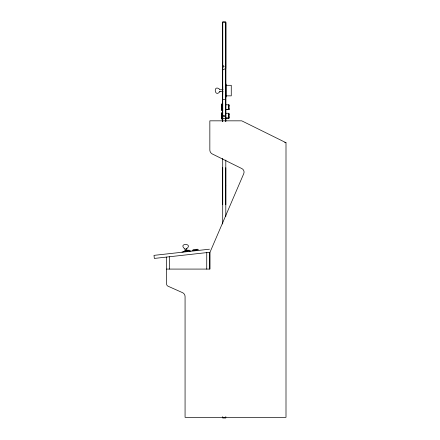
<?xml version="1.0" encoding="UTF-8"?>
<svg xmlns="http://www.w3.org/2000/svg" width="440" height="440" viewBox="0 0 440 440"><rect width="100%" height="100%" fill="white"/><g stroke="black" fill="none" stroke-linecap="round" stroke-linejoin="round"><path stroke-width="0.66" d="M166.579 269.082L209.841 269.082L209.841 252.61L243.744 173.673A3.927 3.927 0 0 0 241.879 168.597L212.316 153.972A4.455 4.455 0 0 1 209.841 149.98L209.841 120.835L241.753 120.835L286 142.703L286 417.329L185.07 417.329L185.07 296.62A4.362 4.362 0 0 0 182.479 292.639L168.086 286.226A2.541 2.541 0 0 1 166.579 283.905L166.579 257.07M221.414 105.484L221.414 104.962L221.419 106.425M221.414 107.019L221.414 105.264M221.414 107.624L221.419 106.788M222.063 115.863L222.057 119.477L222.057 117.706M222.057 112.987L222.057 112.25L222.063 114.675M222.057 110.413L222.063 107.393M222.057 105.155L222.057 104.06M222.063 115.913L222.063 115.038M222.063 107.443L222.063 106.574M222.442 90.195L222.448 86.35L222.448 94.809L222.442 91.306M222.706 115.913L222.701 119.477L222.701 118.877M222.706 107.443L222.701 110.655L222.701 110.237M222.706 90.965L222.701 94.809L222.701 91.306M222.701 90.195L222.706 86.35L222.706 89.859M222.706 204.732L222.706 167.668M222.706 22.732L222.701 121.561L222.706 22L225.797 22L225.814 68.442L222.723 69.927L222.723 67.315L224.103 66.633L223.647 65.709L222.723 66.165L222.706 22L225.792 22.165L225.797 121.27M225.797 204.732L225.797 167.668M225.792 121.561L225.797 22.732M228.882 116.974L228.882 118.432L225.451 118.432M228.877 114.73L228.877 113.273L225.451 113.267M228.882 108.504L228.882 109.456L228.877 108.939M228.877 105.913L228.877 104.962L228.882 105.474M228.882 117.541L228.877 114.158M228.882 108.724L228.877 105.694M222.057 118.63L222.057 118.707M222.057 113.097L222.063 113.02M222.057 110.16L222.057 110.655L222.057 110.237M222.057 104.275L222.057 103.78L222.063 104.198M222.701 112.525L222.701 112.25L222.706 114.202M222.701 104.06L222.701 103.78L222.706 105.738M225.445 117.865L228.877 117.865L228.877 117.409M228.877 113.999L228.882 114.296M228.882 109.615L228.882 109.236L228.882 109.615L225.451 109.615M228.877 104.803L228.882 105.177L228.882 104.803L225.451 104.803M220.022 91.416C214.742 98.494 212.795 83.809 219.736 89.282M225.478 185.422L225.797 185.268M186.021 249.216C194.59 243.084 176.847 242.693 185.152 249.2M184.641 250.663L189.206 250.157M192.984 249.733L197.555 249.227M183.623 251.422L190.24 250.69M191.966 250.492L198.589 249.761M181.973 251.994L183.744 251.796M189.624 251.147L190.377 251.064M209.462 249.2L154 255.36L154.341 258.429L209.841 252.269L209.841 269.082M225.786 84.145L226.122 84.145L226.122 97.014L225.786 97.014M226.111 85.305L231.264 85.305L231.264 95.854L226.111 95.854M219.615 89.743L223.047 89.743M219.615 91.416L223.047 91.416M222.706 99.374L225.797 99.374M225.445 109.395L228.877 109.395M222.706 115.847L225.797 115.847M222.706 118.355L225.797 118.355M284.735 142.703L286 142.703M222.706 115.99L225.797 116.386M186.698 248.622L186.923 250.668M185.037 248.804L185.262 250.85M228.877 113.267L228.882 115.247M228.877 118.432L228.877 116.457M228.882 105.259L228.882 106.425M228.877 107.993L228.877 109.159M222.701 110.044L222.701 110.457M222.057 109.461L222.057 110.457M222.063 103.983L222.063 106.205M221.414 107.993L221.414 109.461L221.419 107.393L221.414 108.207M228.882 106.205L228.882 107.008M228.877 107.404L228.877 108.207M228.882 114.675L228.877 117.029M225.797 160.045L225.797 216.535M225.797 416.625L225.797 418L222.706 418L222.706 416.625M222.706 158.323L222.706 223.971M222.063 105.738L222.063 106.788M222.063 114.202L222.063 115.258M221.419 106.205L221.419 107.008M221.419 114.675L221.414 117.029M206.751 252.61L206.729 269.082M169.67 256.729L169.67 269.082M221.414 113.427L221.414 118.432L221.414 113.427M221.414 109.236L221.419 109.615L221.414 109.241M221.414 104.803L221.419 105.177L221.414 104.803"/></g></svg>
